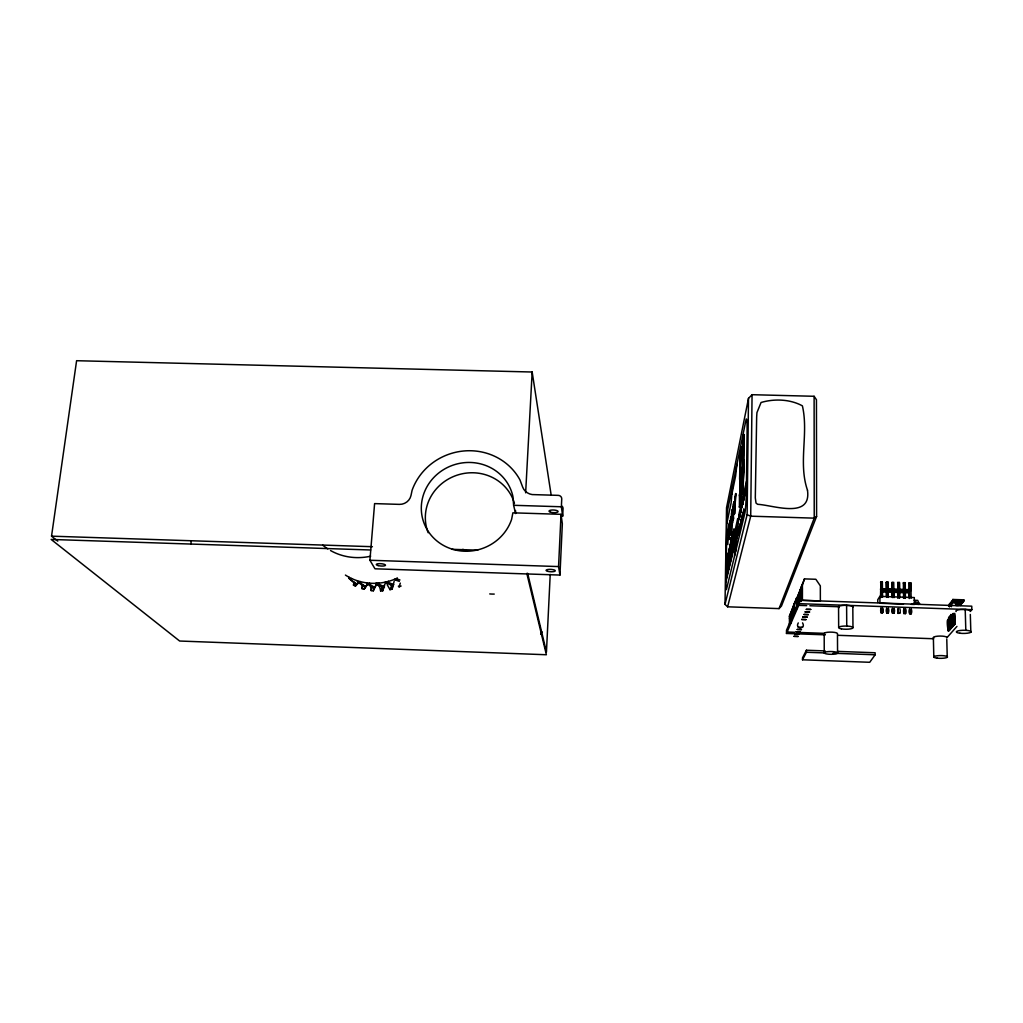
<?xml version="1.0" encoding="UTF-8"?>
<svg xmlns="http://www.w3.org/2000/svg" width="1023" height="1023" viewBox="0 0 1023 1023"><rect width="100%" height="100%" fill="white"/><g stroke="black" fill="none" stroke-linecap="round" stroke-linejoin="round"><path stroke-width="1.5" d="M354.559 582.279L353.51 585.182L355.39 586.102L359.687 581.793M727.046 575.821L726.79 576.64L727.097 571.844M731.292 545.886L731.151 546.576L731.803 535.668L731.79 537.254M731.867 540.489C732.404 548.366 730.729 537.753 731.138 541.205M732.583 539.351L732.276 535.119L731.496 541.538M735.69 539.095L735.141 535.694L735.128 540.95L735.307 534.965M737.634 534.581L738.325 529.965L738.312 531.973M742.11 483.406L742.672 446.015L743.874 434.43L744.028 466.271L742.8 493.892L742.481 483.419M743.389 501.104L743.542 498.687M743.516 499.173L743.491 500.26M798.272 622.905C794.449 629.426 806.508 629.49 802.544 622.854M804.462 578.89L802.403 585.258L802.39 600.348L820.356 600.974L820.331 585.872L815.843 579.274L804.462 578.89L796.751 598.621L796.725 608.851M837.645 651.382L875.125 652.764L875.151 654.784L869.729 662.29L802.518 659.784L802.518 657.815L806.418 650.232L825.165 650.922M802.518 659.784L806.418 652.252L806.418 650.232M730.128 549.389L730.384 545.502M729.987 547.676L729.949 545.873L729.258 553.955L730.141 547.407M731.253 546.576L730.895 548.251L731.24 543.533M743.312 456.041L743.184 447.332L743.133 480.58M793.4 615.168L793.413 609.312L792.582 611.268M793.605 614.682L794.475 606.831L794.449 612.726M794.564 612.777L794.59 604.107L796.546 598.007L789.398 616.281L789.475 624.171M797.723 604.798L797.735 598.8L796.853 600.859M797.94 605.795L797.966 598.276L798.848 596.179L798.835 603.736M799.065 603.212L799.078 595.655L799.986 593.532L799.96 601.128L800.101 590.706L802.134 584.414M794.257 633.736L786.482 633.454L799.462 603.685L799.475 600.22L971.748 606.179L971.85 609.67L970.226 611.46A7.34 1.662 -0.6 0 0 963.321 609.401A7.34 1.662 -0.6 0 0 956.057 611.549M801.111 601.537L801.124 590.834L800.216 592.982M726.79 563.059L726.714 561.627L726.701 565.617L727.123 561.537M726.535 565.156L726.343 566.755L726.778 561.678M727.673 556L727.404 560.694M731.036 543.123C732.353 544.965 731.611 533.277 731.624 541.014M732.161 549.389C733.862 550.489 730.767 549.313 732.788 548.622L732.788 547.753M732.251 548.776L732.084 550.515M732.852 535.579L732.762 533.725L732.468 538.034M739.399 507.318L740.869 467.281L740.869 491.321L739.757 507.331L739.373 494.838M742.762 480.58L743.184 447.332M786.482 633.454L786.508 630.232L799.475 600.22M790.28 622.304L790.293 616.549L789.487 618.442M790.485 621.843L791.316 614.171L791.29 622.854M791.495 619.49L792.339 611.754L792.326 617.585M792.556 617.086L792.48 609.069L794.423 603.033M728.146 558.52C727.852 558.213 728.261 553.315 728.031 558.622M727.992 570.578L728.76 562.484L728.542 564.581M728.197 557.241L728.657 555.297L728.095 557.663M731.049 545.822L731.714 542.663M732.494 541.627C732.302 525.055 731.662 552.382 732.57 538.891M733.478 547.343L733.133 548.175L733.248 543.891L733.389 548.737L733.376 546.576M739.437 528.981C738.747 541.257 739.028 522.126 739.527 529.313M739.655 528.124L739.539 528.789M740.243 514.441L739.578 515.26L740.166 512.459M740.025 514.697L740.166 512.996M740.204 484.48C739.77 461.181 740.511 499.863 740.575 484.493M740.997 496.283L741.381 485.234L741.56 499.633M741.368 496.296L741.074 490.733M741.087 499.556L741.381 485.234M742.212 517.357L742.289 518.584L741.854 516.525L741.713 522.114L742.02 517.612M743.171 512.868L743.21 514.812M743.146 514.697L743.273 512.843M743.248 462.243L743.504 434.417M745.575 491.091L745.677 489.058L745.537 490.746M727.046 563.609L727.2 560.003M726.42 562.982L727.315 562.944L727.187 562.1M728.146 558.865L729.079 549.99M728.517 566.422C728.708 561.653 728.606 572.202 728.657 566.537L728.235 567.765L728.133 567.062M737.634 534.824L737.775 533.904M739.834 525.732L739.846 528.085M742.084 519.057L742.007 519.825L742.071 518.303M743.452 513.674L743.516 511.41L743.197 514.364M726.816 564.031L726.905 562.19L726.611 565.604M727.289 561.205L727.558 559.325M728.197 554.747L727.545 561.896L727.34 559.274M728.913 550.681L728.721 555.361M728.76 554.926L728.721 553.775M728.402 566.422C729.105 569.018 728.875 559.146 728.798 562.944M728.99 566.141L728.836 564.76L728.939 567.458M732.417 549.351L732.289 551.09L732.276 548.047M732.66 548.609L732.596 546.819L732.417 549.863M732.788 548.264L732.8 547.088L732.391 548.43M734.936 542.292L734.552 543.405L735.639 532.753L735.089 537.51L735.422 535.31M726.752 561.972C726.816 566 727.379 558.405 727.238 562.075M727.302 561.512L727.276 560.016L726.637 562.215M727.468 559.325L727.506 560.463M730.038 549.722L729.859 551.371L729.923 547.305M730.716 553.366L730.499 559.223M730.754 558.865L730.512 557.561M730.921 553.533L730.627 560.745L730.575 556M731.752 540.413L732.276 533.533L732.251 537.228M732.148 537.228L731.982 540.157M733.095 536.142C732.826 539.645 733.376 528.904 732.928 539.211M732.98 536.41L733.248 535.17M733.248 543.942L733.491 542.689M733.977 532.42L734.054 531.691L733.913 532.817M742.545 471.577L743.874 434.43M743.018 470.657L743.555 447.332M752.058 394.699L750.716 516.18L727.622 606.805L779.066 608.608L781.457 606.038L816.597 516.449L816.444 399.75L814.116 396.285L752.058 394.699L748.491 398.369L726.535 507.753L725.013 604.388L727.622 606.805M725.946 581.729L726.867 523.29A12.557 0.665 -88.2 0 1 727.762 509.301L745.946 420.159A19.092 1.202 -88 0 1 747.097 431.54L746.406 489.122A19.271 1.228 -88.1 0 1 744.808 513.444L726.522 589.274A12.698 0.678 -88.3 0 1 725.946 581.729L735.985 539.645L737.711 518.52L726.113 571.256M727.289 561.691L727.2 560.553M727.327 560.323L727.34 560.003M730.281 529.223L730.384 533.047L730.703 516.947L729.744 535.681L730.217 529.211L730.217 533.84M731.01 521.334L731.151 518.853L730.985 530.349C732.967 500.938 730.307 565.706 732.276 509.339L731.777 516.692M740.294 526.423L740.32 523.738M740.46 512.855L740.396 510.426L740.371 513.891M740.358 526.845L740.358 526.103L739.744 529.454L739.834 527.906M740.013 515.451L739.463 514.121L739.284 519.543L741.227 506.769L741.202 510.311M740.946 522.101L740.78 524.773M740.946 510.694L740.972 509.288L740.754 511.142M742.263 505.272L742.263 503.776M742.263 504.582L742.25 506.04L742.314 503.636M742.391 518.124L742.583 514.313M742.596 501.475L742.468 505.068L742.736 500.72M742.557 517.485L742.851 513.214L742.89 516.104M742.749 503.904L742.915 499.94M742.992 499.71L742.583 504.556M743.35 499.083L743.146 502.114M745 494.019L745.294 489.812L745.204 493.163M745.435 492.089L745.562 489.8M745.588 491.475L745.908 488.099L745.895 489.045M745.869 489.736L745.537 491.654M725.013 604.388L747.122 514.684L748.491 398.369M730.435 561.474L731.33 551.397L730.959 552.458M732.711 545.195L731.483 557.024L731.573 550.31M731.777 555.22L731.969 548.085L732.558 548.66M732.353 513.341L732.263 524.543L732.916 506.666L732.685 522.625M731.88 554.824L732.084 548.085M732.877 539.633L733.734 530.208L733.747 535.617M733.005 550.016L733.389 542.459M733.069 538.84L733.043 534.837L732.98 535.604M733.836 535.464L733.939 528.763M733.542 546.563L735.371 534.096M733.951 545.95L734.476 539.172L734.156 540.054M734.284 538.098L733.951 539.492M734.655 506.475L734.629 513.789L735.703 493.572L735.166 504.454M734.77 536.512L734.284 544.568L734.719 536.73M734.885 541.96L735.115 535.042M735.563 539.607L735.959 531.359L735.729 535.745M737.736 534.287L737.327 536.167L737.391 533.942M737.34 535.029L737.174 538.469L738.005 530.911M738.478 531.73L739.015 526.602L738.772 530.067M739.667 516.001L739.655 516.973L739.719 515.081M739.731 494.851L739.757 507.331M739.514 530.131L739.693 529.108M739.655 516.973L739.77 516.014M739.821 515.528L739.616 516.206L740 514.799M739.859 525.732L739.731 527.638M739.834 528.968L740.077 524.722M740.192 527.561L740.332 523.738M742.89 478.969L744.117 459.851M726.675 571.499L726.138 579.772L726.24 573.379M726.496 578.276L727.123 569.504L726.893 574.363M726.982 563.034L727.136 561.358M726.675 575.143L727.685 567.138L727.481 574.069M727.788 544.556L728.747 525.298M727.724 572.548L728.223 565.821M728.12 554.313L727.468 560.169M728.453 553.801L728.849 554.926L728.312 552.995L728.005 558.775M728.261 570.744L728.35 563.75L728.836 565.246M729.437 522.651L729.156 534.313L729.898 520.784L729.207 538.61M728.875 561.768L729.156 560.745L728.964 563.929M729.361 553.533L729.13 554.543L729.309 548.597L729.092 555.118M728.696 568.596L728.389 569.696L729.271 560.284M728.99 566.985L729.527 558.66L729.54 565.271M730.384 522.753L730.345 525.336L730.563 522.088M730.409 555.502C729.783 559.607 729.258 568.698 730.473 560.719M730.294 549.952L730.806 542.369L730.512 543.277M730.269 544.773C730.767 542.714 729.054 549.095 730.512 548.878L730.55 546.244M730.652 546.755L730.23 544.415M730.396 544.505L730.716 542.369M730.844 555.732L730.23 559.312M744.501 494.135L744.117 499.237L744.258 493.572L744.463 496.347L744.514 494.774M731.611 542.663L731.662 540.4M732.161 541.205L732.136 538.29M732.353 537.305L732.724 536.154M732.609 540.285L732.864 534.594M733.325 512.395C733.363 518.866 733.312 507.101 733.427 509.774M726.637 563.711L726.752 562.215M728.133 567.765L728.005 570.732M728.453 554.402L728.785 552.267M730.358 548.021L729.923 545.873M730.55 556.665L730.627 558.392L730.959 555.732M732.251 536.41L731.79 538.865M732.136 548.763L732.251 549.722M732.634 535.093L732.685 533.674L732.481 536.768M737.685 533.699L737.673 531.807M742.429 493.879L744.028 466.271M728.721 554.197L728.312 552.995M733.159 507.843L733.299 505.912L733.146 519.786L734.361 506.27M733.376 542.676L733.299 545.323L733.491 543.699M728.568 555.284L727.941 558.622M739.603 479.429L740.204 451.488L741.547 446.744L740.511 467.268M739.961 479.442L740.562 451.501L741.547 446.744M740.793 459.532L741.176 446.744M728.133 568.238L728.069 569.888M731.189 545.374L731.24 544.108M731.509 545.834L731.765 540.937M732.749 539.505L733.095 536.806M726.599 563.187L726.599 562.65M740.716 511.717L740.665 510.132L740.639 512.689L739.872 512.804M729.361 532.037L729.348 532.714M731.202 538.507L731.458 537.369L731.125 543.187M730.588 559.121L730.831 556.729M731.176 539.799L731.355 537.369M738.414 530.809L738.465 530.374M726.867 575.079L727.2 572.816M728.913 566.064C728.389 563.609 728.466 564.952 729.143 562.497M728.542 567.036L728.568 568.213M730.371 524.876L730.524 522.254M742.097 517.293L742.059 518.853M726.905 573.11L727.033 569.555M731.317 545.144L731.381 543.52M731.739 544.505L731.841 541.947M732.66 540.898L732.02 541.512L732.315 539.837M732.916 512.881L732.954 511.705M732.57 550.323L732.89 548.443L732.391 552.573L732.852 549.786L732.148 549.747M726.752 564.581L727.148 562.765M727.481 558.635L727.545 557.663M728.734 553.417L728.99 551.972M729.706 532.599L729.731 531.64M728.836 564.325L728.875 563.558M732.327 513.776L732.916 506.666M742.148 505.925C742.212 496.73 741.343 513.623 742.25 505.707M742.276 516.884L742.417 516.104M728.555 556.243L728.466 555.374M729.693 561.844L729.885 559.543M731.061 519.288L731.637 512.664L731.841 516.692M734.373 505.592L733.491 513.201L733.721 512.165M733.721 508.61L733.568 513.201L733.785 512.165M733.018 535.988L733.274 535.31M733.197 535.962L732.506 535.668M734.309 508.546L734.258 510.4M733.798 542.676L733.222 545.131M739.488 530.029L739.514 529.313M727.11 561.026L727.685 561.167M729.731 557.752L729.476 565.054L729.974 557.241L729.91 563.686L730.192 562.509M733.414 548.392L733.9 540.285L733.721 546.934L733.836 545.873M739.514 495.528L740.128 488.47M738.772 528.955L739.015 526.602M741.266 507.05L741.087 509.173L741.33 506.781M726.829 572.663L726.969 571.652M730.179 546.282L730.256 548.942L730.448 548.034M732.072 535.758L731.777 536.615M732.43 534.454C732.737 530.374 732.711 531.998 732.852 532.331M732.558 533.622L732.378 535.119M740.678 510.528L740.921 510.196M743.197 499.799L743.146 500.477M746.176 488.917L746.317 485.375L746.125 489.122M732.788 546.001L732.532 549.978M727.98 558.174L728.107 557.343M728.159 558.098L728.862 556.269M728.696 562.599L728.721 563.929M728.504 567.867L728.606 569.376M730.192 545.924L730.217 548.545M740.562 524.658L740.614 523.597M743.03 514.339L743.12 513.06L743.094 515.247M745.933 488.866L745.716 490.477M731.662 538.993L731.739 535.783M732.148 536.87L732.212 535.822M727.494 558.43L727.622 557.445M728.836 553.085L728.9 552.1M743.325 500.03L743.516 500.362M562.113 506.219A3.606 3.44 -8.1 0 1 563.046 508.674L562.688 516.334L561.371 506.769L561.742 498.981A3.67 3.504 -8.2 0 0 558.238 495.362L532.126 494.569A12.314 11.688 -10.5 0 1 522.676 487.127L519.991 479.966A59.04 56.073 -17.8 0 0 463.585 451.002A59.04 56.073 -17.8 0 0 412.116 490.234L410.99 495.528A11.087 10.435 -22.7 0 1 399.405 504.377L374.597 503.61L369.917 560.259L374.993 568.801L559.952 575.067L558.558 566.576L561.026 514.326L512.881 512.83L511.602 519.39A46.508 44.168 -17.8 0 1 439.033 542.599A46.508 44.168 -17.8 0 1 443.125 469.889A46.508 44.168 -17.8 0 1 512.907 496.372L513.623 505.298L515.554 513.508M559.952 575.067L562.343 523.763L561.026 514.326M734.949 500.106L735.703 493.572M738.056 530.681L738.107 533.341L738.21 530.042L737.366 534.223M550.221 574.402L546.448 652.099L527.638 573.276M735.575 534.262L735.959 531.359M729.974 547.957L729.834 548.609M730.332 557.97L730.371 558.993L730.793 554.965M743.03 513.84L743.197 513.418M394.456 579.235L395.223 579.926L397.256 579.056L397.308 578.008M525.643 492.817L532.165 372.014L76.597 360.71L51.534 536.167L57.761 541.141M734.194 511.82L734.13 513.073M741.841 485.311L741.164 488.163M742.557 503.597L742.877 502.677M733.951 531.09L734.118 530.323L734.079 534.185M737.596 533.136L737.839 532.254M742.404 517.126L742.378 515.119M744.846 493.713L744.744 495.132L745.14 490.516M732.084 543.021L731.957 543.84L732.225 542.407M732.481 545.95L732.903 547.753M798.272 627.24L802.544 627.189M733.568 508.214L734.245 502.152L733.427 508.904M727.315 559.453L727.11 560.783M726.969 575.476L727.225 575.156M742.557 503.764L742.583 502.51M743.248 513.316L743.235 513.904M353.51 585.182L353.587 584.159M359.022 581.652L356.528 584.095L354.559 583.315L348.856 578.225L348.933 577.189M733.9 501.73L733.389 504.441L734.245 502.152M726.982 564.031L727.148 563.404M394.162 581.281L392.116 589.184L390.006 589.683L387.142 584.632M727.98 571.103L728.248 570.284M740.665 523.789L740.767 522.958L740.575 525.95M735.588 551.678L739.194 513.098L746.496 481.232M732.711 550.016L732.66 550.553M384.341 585.054L382.743 590.808L380.607 590.949C379.507 582.893 375.211 583.404 373.305 590.821L371.183 590.603L370.313 584.593M734.552 555.988L735.985 539.645M732.647 485.362L731.1 502.945L726.867 523.29M732.148 534.364L732.187 533.533M728.095 559.197L727.788 560.438M733.235 505.912L733.453 504.441M727.072 573.634L726.944 569.632M730.499 545.016L730.396 545.694M733.414 514.518L733.721 513.098M730.729 555.655L730.793 553.481M737.698 534.62L738.414 531.986M736.918 464.391L735.601 476.079L731.867 494.211M880.777 591.882L880.931 590.552M190.879 543.993L191.237 540.847M731.087 548.149L731.176 547.561M745.639 489.646L745.767 490.234M909.294 597.368L909.153 589.644L882.312 588.724M744.795 491.935L744.68 494.314L745.025 491.603M385.658 581.997L382.743 590.808M726.905 576.652L726.79 575.617M739.872 495.528L739.859 493.866M733.517 519.121L733.708 517.919M392.704 585.859L392.116 589.184M732.225 550.323L732.583 550.77M739.987 515.592L740.013 512.037L740.051 513.661M734.731 506.487L734.936 497.216M728.018 533.801L727.724 534.863L729.246 523.827L729.105 533.904M729.169 538.865L728.9 539.543L728.785 525.681M729.054 551.717L729.501 549.313L729.604 550.924M729.271 551.141L728.9 551.96M726.995 562.19L726.65 563.289M733.529 535.796L733.887 535.029M733.248 538.047L733.44 536.985M741.087 509.173L741.061 507.51L741.151 510.503M742.621 501.232L742.839 500.349M726.778 571.064L726.483 572.305M735.639 532.753L735.486 536.257M740.562 510.976L740.767 510.132M740.972 509.288L740.614 510.746M742.66 502.293L742.749 501.449M743.363 499.083L743.465 500.733M728.12 566.103L727.98 566.832M734.271 538.136L734.987 538.085M740.575 512.523L739.77 514.799M744.923 493.649L745.179 492.626M730.32 557.024L730.665 558.443M727.276 570.732L727.545 570.092L727.097 570.668M729.22 562.343L729.501 561.678L728.836 562.254M727.519 571.371L727.366 572.01M733.823 544.658L733.376 544.389M729.91 562.65L730.038 563.187M731.611 555.08L731.79 555.706M730.985 559.146L731.228 558.098M731.483 557.024L731.726 555.962M385.326 581.985L385.965 582.79L388.101 582.279L388.344 581.256M738.465 529.773L738.683 528.955M739.91 525.464L740.166 524.454M742.442 514.863L742.698 513.904M742.404 518.034L742.903 515.413M398.356 586.192L399.111 586.857L400.313 583.11M376.988 582.905L373.305 590.821M739.936 512.344L740.332 511.091L739.616 515.081M779.066 608.608L814.231 518.149L814.116 396.285M390.006 589.683L391.732 585.322L393.817 584.657L388.101 582.279M796.751 598.621L802.403 585.258M789.398 616.281L794.59 604.107M375.927 583.161L376.387 584.069L378.574 583.928L378.996 582.957M380.607 590.949L382.321 587.228L381.796 586.358M367.589 584.286L364.098 589.235L362.065 588.66L361.899 585.309M371.183 590.603L372.436 586.575M364.098 589.235L367.589 583.826M362.065 588.66L363.267 585.194M355.39 586.102L356.528 584.095L348.856 578.225M880.726 597.573L880.765 581.87L882.35 581.921L882.555 597.253M882.35 581.921L880.522 582.253M880.534 596.805L880.726 588.673L880.918 589.478M886.404 596.243L886.212 582.445L888.041 582.113L888.258 597.445M887.99 596.294L888.041 582.113M911.288 604.35L914.421 604.452L914.293 597.56L879.87 596.383L877.734 599.772L877.772 602.509M893.974 597.649L893.731 582.304L891.903 582.637L892.107 596.435M897.849 598.161L897.849 582.445L899.434 582.496L899.69 597.841M366.528 582.739L366.822 583.724L368.983 583.941L369.559 583.046M899.434 598.225L899.434 582.496M882.696 607.982C884.652 614.452 878.987 614.26 881.11 607.931M903.552 598.365L903.552 582.637L905.138 582.688L905.406 598.033M905.15 598.417L905.138 582.688M888.424 608.186C890.368 614.657 884.716 614.465 886.826 608.135M909.268 598.557L909.255 582.829L910.841 582.88L911.122 598.238M910.713 590.936L910.841 582.88M894.14 608.378C896.097 614.861 890.432 614.657 892.555 608.327M899.869 608.583C901.826 615.066 896.161 614.861 898.271 608.532M905.598 608.787C907.554 615.258 901.89 615.066 904 608.723M911.327 608.979C913.296 615.462 907.631 615.271 909.741 608.928M914.191 603.429L919.651 603.57L918.181 604.465L918.82 603.161L917.721 600.386L914.089 600.258M952.682 602.892L952.873 599.465L963.807 599.836C963.781 605.424 941.787 598.583 963.845 601.217M948.59 606L951.326 602.649L956.863 602.841L956.94 605.539M963.807 599.836L963.564 601.55M960.431 603.839L960.188 605.526L960.149 604.171M961.3 604.209L961.543 602.521L961.3 604.209L956.582 604.056M962.426 602.892L962.669 601.179L962.426 602.892L956.121 602.675M949.382 625.846C948.999 639.426 946.403 623.084 947.81 619.746M950.418 623.058C950.252 640.002 947.388 621.255 948.833 616.959M951.428 618.723C952.439 637.201 948.04 625.705 949.919 615.693M952.477 615.91C954.165 634.03 949.05 627.828 951.006 614.401M953.577 614.618C955.789 629.593 950.38 629.593 952.144 614.644M954.676 613.314C956.914 628.352 951.48 628.339 953.244 613.34M956.953 626.396L946.748 637.879A6.816 1.458 -0.2 0 0 940.214 636.063A6.816 1.458 -0.2 0 0 933.603 637.917M357.436 580.719L357.539 581.755L359.61 582.33L360.339 581.55M350.761 579.159L351.618 578.494M816.597 516.449L814.231 518.149L750.716 516.18L747.122 514.684M399.111 586.857L401.118 586.013M914.831 601.025L916.25 601.038M742.199 490.759L742.8 493.892M739.22 506.871L739.923 507.037M733.286 511.18L733.261 511.896M513.623 505.298L561.371 506.769M732.852 517.894L733.056 519.454M738.683 527.561L738.887 530.067M732.136 533.635L732.762 532.97M732.698 537.459L732.506 539.39L732.8 537.714M731.65 538.021L731.471 538.699M731.893 538.418L732.673 538.43M731.419 540.528L732.187 540.553M732.187 540.771L732.404 541.615M731.714 542.881L731.982 541.014M733.964 546.41L733.772 540.285M730.716 547.97L730.217 547.957M732.276 548.43L732.276 547.74M731.765 548.98L732.775 548.967M732.11 550.323L732.813 550.438M729.527 551.909L729.629 552.778L729.578 547.382M728.005 554.389L728.939 554.402M728.12 554.747L728.721 554.632M730.064 556.346L730.32 555.604M730.524 557.343L729.859 557.241L729.91 563.686M51.534 536.167L372.41 546.704M452.23 549.325L477.767 550.169M730.716 560.412L730.384 559.223M727.046 561.537L727.2 562.023M729.783 561.461L729.77 559.543M370.62 549.99L51.15 539.441L179.639 641.025L546.384 654.746L526.807 573.404M726.675 561.793L727.596 561.793M727.327 562.765L726.624 563.034M729.361 562.982L729.322 563.66M727.123 563.609L726.432 563.609L726.803 564.389M726.79 564.722L726.343 566.704M728.184 565.425L727.826 566.051M728.747 567.317L728.389 567.867M727.315 568.238L726.918 575.067M369.917 560.259L558.558 566.576M726.803 573.328L726.995 574.005M886.212 582.445L887.798 582.509M897.593 582.829L899.179 582.893M903.283 583.02L904.869 583.084M908.987 583.212L910.572 583.276M799.462 603.685L971.85 609.67M880.432 589.158L897.772 589.747M882.491 589.529L909.357 590.437M882.504 590.603L909.383 591.511M882.35 591.946L909.204 592.854M952.592 599.81L957.285 599.964M953.244 602.227L962.72 602.547M955.29 603.66L961.582 603.877M914.178 603.007L918.82 603.161M955.763 605.041L960.469 605.207M918.168 604.043L919.268 604.082M955.482 605.373L958.615 605.475M881.532 603.314L903.462 604.082M798.733 605.36L806.699 605.629M809.884 605.744L838.553 606.741L838.668 627.393M881.174 612.534L882.759 612.585M886.89 612.726L888.488 612.79M892.619 612.93L894.217 612.982M898.347 613.135L899.946 613.186M904.089 613.327L905.687 613.391M909.818 613.531L911.416 613.583M953.538 624.145L954.971 624.196M952.426 625.398L953.871 625.449M951.326 626.664L952.758 626.715M950.239 627.905L951.671 627.956M949.152 629.145L950.572 629.196M948.078 630.373L949.497 630.424M787.122 632.009L794.845 632.291M797.927 632.406L824.193 633.352L824.244 652.674M797.377 633.838L825.356 634.848M837.99 635.309L933.615 638.748M806.418 652.252L825.165 652.943M832.978 653.224L875.151 654.784M397.256 579.056L399.955 579.964M395.223 579.926L399.341 581.371M385.965 582.79L391.732 585.322L391.042 584.555M378.574 583.928L384.482 586.933L382.321 587.228L376.387 584.069M368.983 583.941L374.955 587.598L372.807 587.522L366.822 583.724M359.61 582.33L365.543 586.639L363.446 586.205L357.539 581.755M532.165 372.014L551.18 495.17M728.9 567.752L728.708 565.988M515.515 510.49L515.745 513.418M735.243 540.95L735.166 538.776L735.128 540.95M730.115 559.952L730.294 562.062M970.315 614.439L970.853 632.24M965.213 609.452L965.814 630.309M954.408 613.647L954.689 624.516M730.217 529.211L730.32 533.034M952.873 599.465L952.95 602.547M952.963 613.672L953.257 624.465M951.85 603.877L951.774 600.808L951.582 604.222M951.863 614.964L952.144 625.718M951.326 602.649L951.441 606.69M950.763 605.207L950.687 602.138L950.495 605.539M950.725 614.721L951.058 626.971M949.676 606.524L949.6 603.468L949.408 606.856M949.689 617.534L949.958 628.224M948.602 618.813L948.884 629.465M947.541 620.066L947.81 630.692M946.787 639.375L947.247 657.316M933.372 637.546L933.807 656.958M911.058 609.35L911.148 613.953M909.255 582.829L909.537 598.174M909.473 609.299L909.549 613.902M905.342 609.145L905.419 613.749M903.552 582.637L903.82 597.982M903.744 609.094L903.82 613.698M741.164 507.523L741.189 509.185M897.849 582.445L898.104 597.79M898.015 608.902L898.092 613.493M893.578 588.826L893.693 596.486M893.897 608.749L893.961 613.352M892.146 582.253L892.388 597.585M892.299 608.698L892.376 613.301M888.169 608.557L888.245 613.148M886.455 582.061L886.672 597.394M886.583 608.493L886.647 613.097M882.453 608.353L882.517 612.956M880.765 581.87L880.969 597.202M880.867 608.301L880.931 612.892M879.87 596.383L879.959 603.263M733.708 545.873L733.849 546.947M852.811 606.792L852.977 627.483M846.609 605.322L846.75 626.063M837.568 653.16A6.713 1.394 0.7 0 0 828.298 651.6A6.713 1.394 0.7 0 0 826.853 653.978A6.713 1.394 0.7 0 0 837.568 653.16L837.466 633.825A6.688 1.458 0.6 0 0 829.896 632.124A6.688 1.458 0.6 0 0 824.691 634.094M731.662 538.533L731.765 539.351M370.684 556.205A56.597 53.119 -25.9 0 1 330.531 550.54M327.808 548.891A56.597 53.119 -25.9 0 1 322.744 545.144M396.911 578.302A53.311 50.344 -26.6 0 1 345.416 575.067M428.177 532.74A45.6 43.401 -17.9 0 1 456.68 475.311A45.6 43.401 -17.9 0 1 514.454 503.367M542.011 631.818A31.687 30.754 -20.3 0 1 540.656 634.209M466.987 550.898A40.37 38.363 -18.1 0 1 462.831 549.313M494.237 594.082A40.242 38.567 -18.6 0 1 489.723 593.928M839.065 607.598A7.187 1.675 0.3 0 1 844.742 605.309A7.187 1.675 0.3 0 1 852.811 607.24M802.288 588.123L802.275 598.89L801.341 601.013L801.354 590.297L802.288 588.123M807.479 490.183C811.661 519.607 773.196 505.106 757.647 504.313L756.035 503.086L755.306 497.881L756.662 416.988L756.943 412.614L761.061 402.487C774.296 398.586 790.14 399.136 802.39 405.85C808.835 433.535 798.042 462.831 807.479 490.183M733.644 532.344L733.529 534.466L733.644 532.344M743.849 495.976L743.759 498.227C743.606 491.539 743.772 506.308 743.836 495.976M741.343 519.467L741.24 521.82C741.048 514.799 741.253 530.63 741.33 519.467M743.823 509.16L743.721 511.347C743.542 504.863 743.747 519.531 743.798 509.16M795.05 634.081L799.219 634.158L795.05 634.081M802.774 617.01L807.147 617.086L802.774 617.01M806.29 609.363L810.753 609.427L806.29 609.363M745.319 492.6L744.859 494.582L745.332 492.6M796.111 631.779L800.306 631.882L796.111 631.779M803.937 614.478L808.336 614.593L803.937 614.478M794.027 636.332L798.17 636.447L794.027 636.332M797.211 629.439L801.444 629.567L797.211 629.439M801.648 619.465L805.983 619.593L801.648 619.465M805.127 611.92L809.551 612.035L805.127 611.92M550.489 512.178A4.565 1.33 2.8 0 0 558.021 511.82A4.565 1.33 2.8 0 0 552.203 510.004A4.565 1.33 2.8 0 0 550.489 512.178M547.586 571.294A4.616 1.176 2.8 0 0 555.208 571.026A4.616 1.176 2.8 0 0 549.313 569.376A4.616 1.176 2.8 0 0 547.586 571.294M378.165 565.591A4.604 1.151 4.4 0 0 385.466 565.323A4.604 1.151 4.4 0 0 379.073 563.66A4.604 1.151 4.4 0 0 378.165 565.591M937.183 658.147A6.841 1.381 0 0 0 947.49 656.958A6.841 1.381 0 0 0 937.285 655.756A6.841 1.381 0 0 0 937.183 658.147M841.418 628.876A7.212 1.598 0.4 0 0 852.977 627.905A7.212 1.598 0.4 0 0 843.08 626.14A7.212 1.598 0.4 0 0 841.418 628.876M959.945 633.237A7.378 1.586 -0.4 0 0 971.147 631.83A7.378 1.586 -0.4 0 0 960.239 630.475A7.378 1.586 -0.4 0 0 959.945 633.237"/></g></svg>
